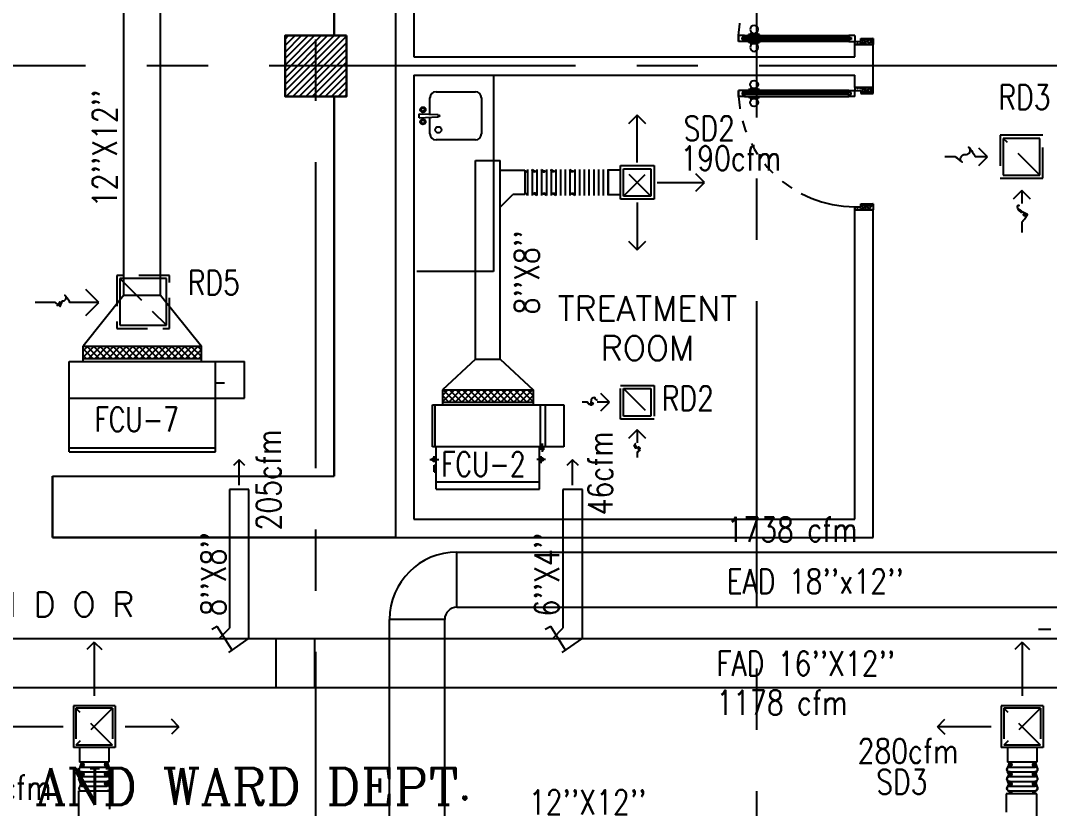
# Model space of a CAD drawing. Extents: x 417866029 to 417866302, y 43498045 to 43498122.
# Drawn here: x 417866078.63 to 417866087.03, y 43498089.73 to 43498096.16 of the extents above; entities that cross this region are included whole.
import ezdxf
from ezdxf.enums import TextEntityAlignment as Align

# ---------------------------------------------------------------- set-up
doc = ezdxf.new("R2010")
doc.units = 0
doc.header["$MEASUREMENT"] = 0
doc.linetypes.add('CENTERX2', pattern=[4, 2.5, -0.5, 0.5, -0.5])
doc.linetypes.add('HIDDEN', pattern=[0.375, 0.25, -0.125])
doc.layers.get('0').update_dxf_attribs({"linetype": 'CONTINUOUS'})
for name, color, linetype in [('AXES', 11, 'CENTERX2'), ('COL', 7, 'CONTINUOUS'), ('COUNTER', 9, 'CONTINUOUS'), ('DOOR', 9, 'CONTINUOUS'), ('DUCT', 6, 'CONTINUOUS'), ('EXDUCT', 10, 'CONTINUOUS'), ('FCU', 6, 'CONTINUOUS'), ('HAT', 11, 'CONTINUOUS'), ('M-AC-FLEX', 7, 'CONTINUOUS'), ('M-EGU.', 2, 'CONTINUOUS'), ('M-TEXT', 2, 'CONTINUOUS'), ('ME-FIX', 9, 'CONTINUOUS'), ('RM-NAME', 9, 'CONTINUOUS'), ('WALL', 9, 'CONTINUOUS')]:
    doc.layers.add(name, color=color, linetype=linetype)
doc.styles.add('ROMANC', font='romanc', dxfattribs={"height": 0.1})
doc.styles.add('ROMANS', font='ROMANS.shx', dxfattribs={"width": 0.6})

# ---------------------------------------------------------------- blocks, each defined once
blk = doc.blocks.new('DOOR-10')
at = {"layer": 'DOOR', "color": 0, "linetype": 'ByBlock'}
for p, q in [((-25.7, 1100), (-75.7, 1100)), ((-75.7, 1100), (-25.7, 1100)), ((-75.7, 1050), (-75.7, 1100)), ((-25.7, 1050), (-25.7, 1100)), ((-75.7, 1017.6), (-82.9, 1017.6)), ((-82.9, 927.6), (-82.9, 1017.6)), ((-58.7, 1050), (-75.7, 1050)), ((-42.7, 1070), (-58.7, 1070)), ((-58.7, 1050), (-58.7, 1070)), ((-42.7, 1050), (-42.7, 1070)), ((-25.7, 1050), (-42.7, 1050)), ((-25.7, 1017.6), (-18.5, 1017.6)), ((-18.5, 927.6), (-18.5, 1017.6)), ((-82.9, 1005), (-91.9, 1005)), ((-91.9, 1005), (-91.9, 940.2)), ((-82.9, 940.2), (-91.9, 940.2)), ((-82.9, 1005), (-82.9, 940.2)), ((-75.7, 927.6), (-82.9, 927.6)), ((-25.7, 927.6), (-18.5, 927.6)), ((-18.5, 1005), (-9.5, 1005)), ((-18.5, 1005), (-18.5, 940.2)), ((-18.5, 940.2), (-9.5, 940.2)), ((-9.5, 1005), (-9.5, 940.2)), ((-75.7, 200), (-58.7, 200)), ((-75.7, 150), (-75.7, 200)), ((-58.7, 200), (-58.7, 180)), ((-58.7, 180), (-42.7, 180)), ((-42.7, 200), (-25.7, 200)), ((-42.7, 180), (-42.7, 200)), ((-25.7, 200), (-25.7, 150)), ((-1000.7, 0), (-1000.7, 150)), ((-1000.7, 150), (-975.7, 150)), ((-1000.7, 150), (-1000.7, 0)), ((-975.7, 150), (-975.7, 100)), ((-975.7, 100), (-950.7, 100)), ((-950.7, 100), (-950.7, 0)), ((-75.7, 150), (-25.7, 150)), ((-50.7, 100), (-50.7, 0)), ((-25.7, 100), (-50.7, 100)), ((-0.7, 150), (-25.7, 150)), ((-25.7, 150), (-25.7, 100)), ((-950.7, 0), (-1000.7, 0)), ((-50.7, 0), (-0.7, 0))]:
    blk.add_line(p, q, dxfattribs=at)
at = {"layer": 'DOOR', "linetype": 'ByBlock'}
for p, q in [((-75.7, 1050), (-75.7, 200)), ((-58.7, 200), (-58.7, 1050)), ((-42.7, 200), (-42.7, 1050)), ((-25.7, 200), (-25.7, 1050))]:
    blk.add_line(p, q, dxfattribs=at)
at = {"layer": 'DOOR', "color": 9, "linetype": 'ByBlock'}
for p, q in [((-950.7, 0), (-1000.7, 113.7)), ((-950.7, 0), (-964.1, 100)), ((-50.7, 0), (-0.7, 113.7)), ((-50.7, 0), (-37.3, 100)), ((-0.7, 0), (-0.7, 150)), ((-950.7, 0), (-1000.7, 40.1)), ((-50.7, 0), (-0.7, 40.1))]:
    blk.add_line(p, q, dxfattribs=at)
at = {"layer": 'DOOR', "color": 0, "linetype": 'ByBlock'}
for centre in [(-124.2, 972.6), (22.8, 972.6)]:
    blk.add_circle(centre, 32.4, dxfattribs=at)
at = {"layer": 'DOOR', "linetype": 'HIDDEN', "ltscale": 0.5}
blk.add_arc((-23.4, 149.1), 952.3, 93.14816, 179.94816, dxfattribs=at)
at = {"layer": 'DOOR', "color": 9, "linetype": 'ByBlock'}
for centre, radius, start, end in [((-950.7, 0), 154.4, 103.71423, 108.89471), ((-950.7, 0), 134.4, 100.71998, 111.84015), ((-950.7, 0), 94.4, 90, 121.98181), ((-50.7, 0), 94.4, 58.01819, 90), ((-50.7, 0), 134.4, 68.15985, 79.28002), ((-50.7, 0), 114.4, 64.08384, 77.37743), ((-50.7, 0), 154.4, 71.10529, 76.28577), ((-950.7, 0), 74.4, 90, 132.22357), ((-950.7, 0), 54.4, 90, 156.79262), ((-950.7, 0), 34.4, 90, 180), ((-950.7, 0), 14.4, 90, 180), ((-50.7, 0), 74.4, 47.77643, 90), ((-50.7, 0), 54.4, 23.20738, 90), ((-50.7, 0), 34.4, 0, 90), ((-50.7, 0), 14.4, 0, 90)]:
    blk.add_arc(centre, radius, start, end, dxfattribs=at)
blk = doc.blocks.new('*X39')
at = {"color": 0}
for p, q in [((-750.2, 2537.8), (-672.3, 2615.8)), ((-750.2, 2590.8), (-725.3, 2615.8)), ((-659.6, 2515.8), (-750.2, 2606.4)), ((-719.2, 2515.8), (-619.2, 2615.8)), ((-606.6, 2515.8), (-706.6, 2615.8)), ((-666.2, 2515.8), (-566.2, 2615.8)), ((-553.6, 2515.8), (-653.6, 2615.8)), ((-613.2, 2515.8), (-513.2, 2615.8)), ((-500.5, 2515.8), (-600.5, 2615.8)), ((-560.1, 2515.8), (-460.1, 2615.8)), ((-447.5, 2515.8), (-547.5, 2615.8)), ((-507.1, 2515.8), (-407.1, 2615.8)), ((-394.5, 2515.8), (-494.5, 2615.8)), ((-454.1, 2515.8), (-354.1, 2615.8)), ((-341.4, 2515.8), (-441.4, 2615.8)), ((-401, 2515.8), (-301, 2615.8)), ((-288.4, 2515.8), (-388.4, 2615.8)), ((-348, 2515.8), (-248, 2615.8)), ((-235.4, 2515.8), (-335.4, 2615.8)), ((-295, 2515.8), (-195, 2615.8)), ((-182.3, 2515.8), (-282.3, 2615.8)), ((-241.9, 2515.8), (-141.9, 2615.8)), ((-129.3, 2515.8), (-229.3, 2615.8)), ((-188.9, 2515.8), (-88.9, 2615.8)), ((-76.3, 2515.8), (-176.3, 2615.8)), ((-135.9, 2515.8), (-35.9, 2615.8)), ((-23.2, 2515.8), (-123.2, 2615.8)), ((-82.8, 2515.8), (17.2, 2615.8)), ((29.8, 2515.8), (-70.2, 2615.8)), ((-29.8, 2515.8), (70.2, 2615.8)), ((82.8, 2515.8), (-17.2, 2615.8)), ((23.2, 2515.8), (123.2, 2615.8)), ((135.9, 2515.8), (35.9, 2615.8)), ((76.3, 2515.8), (176.3, 2615.8)), ((188.9, 2515.8), (88.9, 2615.8)), ((214.8, 2543), (141.9, 2615.8)), ((214.8, 2596), (195, 2615.8)), ((-712.7, 2515.8), (-750.2, 2553.4)), ((129.3, 2515.8), (214.8, 2601.2)), ((182.3, 2515.8), (214.8, 2548.2))]:
    blk.add_line(p, q, dxfattribs=at)
blk = doc.blocks.new('WAP16')
at = {"color": 6}
for p, q in [((-597, 0), (-597, -737)), ((-597, 0), (597, 0)), ((597, 0), (597, -737)), ((-597, -437), (597, -437)), ((-597, -737), (597, -737))]:
    blk.add_line(p, q, dxfattribs=at)
at = {"color": 3}
for p, q in [((-597, -32), (597, -32)), ((597, -437), (835, -437)), ((835, -437), (835, -737)), ((597, -562), (670.3, -562)), ((-482.5, -737), (-482.5, -862)), ((482.5, -737), (482.5, -862)), ((597, -737), (835, -737)), ((-482.5, -762), (482.5, -762)), ((-482.5, -862), (482.5, -862))]:
    blk.add_line(p, q, dxfattribs=at)
at = {"color": 11}
blk.add_blockref('*X39', (267.7, -3377.8), dxfattribs=at)
blk = doc.blocks.new('*X37')
at = {"color": 0}
for p, q in [((16890.5, -2466.6), (16943.5, -2413.6)), ((16890.5, -2519.6), (16990.5, -2419.6)), ((16990.5, -2512.5), (16891.6, -2413.6)), ((16990.5, -2459.4), (16944.6, -2413.6)), ((16990.5, -2565.5), (16890.5, -2465.5)), ((16890.5, -2572.6), (16990.5, -2472.6)), ((16990.5, -2618.5), (16890.5, -2518.5)), ((16890.5, -2625.7), (16990.5, -2525.7)), ((16990.5, -2671.6), (16890.5, -2571.6)), ((16890.5, -2678.7), (16990.5, -2578.7)), ((16990.5, -2724.6), (16890.5, -2624.6)), ((16890.5, -2731.7), (16990.5, -2631.7)), ((16990.5, -2777.6), (16890.5, -2677.6)), ((16890.5, -2784.8), (16990.5, -2684.8)), ((16990.5, -2830.7), (16890.5, -2730.7)), ((16890.5, -2837.8), (16990.5, -2737.8)), ((16990.5, -2883.7), (16890.5, -2783.7)), ((16890.5, -2890.8), (16990.5, -2790.8)), ((16990.5, -2936.7), (16890.5, -2836.7)), ((16890.5, -2943.9), (16990.5, -2843.9)), ((16990.5, -2989.8), (16890.5, -2889.8)), ((16890.5, -2996.9), (16990.5, -2896.9)), ((16990.5, -3042.8), (16890.5, -2942.8)), ((16890.5, -3049.9), (16990.5, -2949.9)), ((16990.5, -3095.8), (16890.5, -2995.8)), ((16890.5, -3103), (16990.5, -3003)), ((16990.5, -3148.9), (16890.5, -3048.9)), ((16943.5, -3154.9), (16890.5, -3101.9)), ((16891.5, -3154.9), (16990.5, -3056)), ((16944.6, -3154.9), (16990.5, -3109))]:
    blk.add_line(p, q, dxfattribs=at)
blk = doc.blocks.new('RM1')
at = {"layer": 'RM-NAME', "style": 'ROMANS'}
for tag, p in [('ROOMNAME1', (0, 323.8)), ('ROOMNAME2', (0, 0))]:
    blk.add_attdef(tag, text='', height=200, dxfattribs=at).set_placement(p, align=Align.MIDDLE)
blk = doc.blocks.new('*X88')
at = {"color": 0}
for p, q in [((238728.6, 162732.3), (239186, 163189.7)), ((238728.6, 162785.3), (239133, 163189.7)), ((238728.6, 162838.3), (239080, 163189.7)), ((238728.6, 162891.4), (239026.9, 163189.7)), ((238728.6, 162944.4), (238973.9, 163189.7)), ((238728.6, 162997.4), (238920.9, 163189.7)), ((238728.6, 163050.5), (238867.8, 163189.7)), ((238728.6, 163103.5), (238814.8, 163189.7)), ((238728.6, 163156.5), (238761.8, 163189.7)), ((238739.1, 162689.7), (239228.6, 163179.2)), ((238792.1, 162689.7), (239228.6, 163126.2)), ((238845.1, 162689.7), (239228.6, 163073.2)), ((238898.2, 162689.7), (239228.6, 163020.1)), ((238951.2, 162689.7), (239228.6, 162967.1)), ((239004.2, 162689.7), (239228.6, 162914.1)), ((239057.3, 162689.7), (239228.6, 162861)), ((239110.3, 162689.7), (239228.6, 162808)), ((239163.3, 162689.7), (239228.6, 162755)), ((239216.4, 162689.7), (239228.6, 162701.9))]:
    blk.add_line(p, q, dxfattribs=at)
blk = doc.blocks.new('COL50')
at = {"layer": 'COL'}
blk.add_lwpolyline([(-250, 250), (-250, -250), (250, -250), (250, 250)], close=True, dxfattribs=at)

msp = doc.modelspace()

# ---------------------------------------------------------------- linework, layer by layer
at = {"layer": 'AXES'}
for p, q in [((417866081.0435, 43498044.5064), (417866081.0435, 43498121.7771)), ((417866084.6435, 43498051.3707), (417866084.6435, 43498110.1907)), ((417866103.1626, 43498095.7907), (417866053.1535, 43498095.7907))]:
    msp.add_line(p, q, dxfattribs=at)
at = {"layer": 'COUNTER'}
for p, q in [((417866081.6935, 43498099.6407), (417866081.6935, 43498091.9407)), ((417866081.1935, 43498099.1407), (417866081.1935, 43498096.0407)), ((417866081.1935, 43498095.5407), (417866081.1935, 43498092.4407)), ((417866081.1935, 43498095.5407), (417866081.1935, 43498092.4407)), ((417866078.8935, 43498092.4407), (417866081.1935, 43498092.4407)), ((417866078.8935, 43498092.4407), (417866078.8935, 43498091.9407)), ((417866078.8935, 43498091.9407), (417866081.6935, 43498091.9407))]:
    msp.add_line(p, q, dxfattribs=at)
at = {"layer": 'COUNTER', "linetype": 'ByBlock'}
for p, q in [((417866081.6935, 43498099.6407), (417866081.6935, 43498091.9407)), ((417866081.6935, 43498099.6407), (417866081.6935, 43498091.9407)), ((417866081.1935, 43498096.0407), (417866081.1935, 43498099.1407)), ((417866081.1935, 43498096.0407), (417866081.1935, 43498099.1407)), ((417866081.1935, 43498096.0407), (417866081.2935, 43498096.0407)), ((417866081.1935, 43498096.0407), (417866081.2935, 43498096.0407)), ((417866081.2935, 43498096.0407), (417866081.2935, 43498095.5407)), ((417866081.2935, 43498096.0407), (417866081.2935, 43498095.5407)), ((417866081.2935, 43498095.5407), (417866081.1935, 43498095.5407)), ((417866081.1935, 43498092.4407), (417866081.1935, 43498095.5407)), ((417866081.2935, 43498095.5407), (417866081.1935, 43498095.5407)), ((417866078.8935, 43498091.9407), (417866078.8935, 43498092.4407)), ((417866078.8935, 43498092.4407), (417866081.1935, 43498092.4407)), ((417866078.8935, 43498091.9407), (417866078.8935, 43498092.4407)), ((417866078.8935, 43498092.4407), (417866081.1935, 43498092.4407)), ((417866081.6935, 43498091.9407), (417866078.8935, 43498091.9407)), ((417866081.6935, 43498091.9407), (417866078.8935, 43498091.9407))]:
    msp.add_line(p, q, dxfattribs=at)
at = {"layer": 'DUCT', "linetype": 'ByBlock'}
for p, q in [((417866079.4761, 43498093.9194), (417866079.4761, 43498096.4971)), ((417866079.7761, 43498093.9194), (417866079.7761, 43498096.4971)), ((417866082.3465, 43498093.3962), (417866082.3465, 43498095.0192)), ((417866082.3465, 43498095.0192), (417866082.4917, 43498095.0192)), ((417866082.4917, 43498095.0192), (417866082.5465, 43498095.0192)), ((417866082.5465, 43498093.3962), (417866082.5465, 43498095.0192)), ((417866079.4761, 43498093.9194), (417866079.1436, 43498093.5033)), ((417866079.4761, 43498093.9194), (417866079.7761, 43498093.9194)), ((417866079.7761, 43498093.9194), (417866080.1086, 43498093.5033)), ((417866082.3465, 43498093.3962), (417866082.0758, 43498093.1462)), ((417866082.3465, 43498093.3962), (417866082.5465, 43498093.3962)), ((417866082.5465, 43498093.3962), (417866082.8172, 43498093.1462)), ((417866083.0595, 43498092.3336), (417866083.0595, 43498091.1991)), ((417866083.2195, 43498092.3336), (417866083.0595, 43498092.3336)), ((417866083.2195, 43498091.1191), (417866083.2195, 43498092.3336)), ((417866082.9609, 43498091.2136), (417866082.9157, 43498091.1905)), ((417866083.081, 43498091.0221), (417866082.9609, 43498091.2136)), ((417866082.9609, 43498091.2136), (417866082.9609, 43498091.2136)), ((417866082.9795, 43498091.1191), (417866083.0595, 43498091.1991)), ((417866071.5402, 43498091.1154), (417866087.2804, 43498091.1154)), ((417866080.7182, 43498090.7154), (417866080.7182, 43498091.1154)), ((417866081.0342, 43498090.7154), (417866081.0342, 43498091.1154)), ((417866083.2195, 43498091.1191), (417866083.0516, 43498091.0015)), ((417866071.4354, 43498090.7154), (417866087.1804, 43498090.7154))]:
    msp.add_line(p, q, dxfattribs=at)
at = {"layer": 'DUCT'}
for p, q in [((417866082.5501, 43498094.941), (417866082.7501, 43498094.941)), ((417866082.7501, 43498094.941), (417866082.7501, 43498094.741)), ((417866082.5501, 43498094.641), (417866082.6501, 43498094.741)), ((417866082.7501, 43498094.741), (417866082.6501, 43498094.741)), ((417866080.337, 43498092.3336), (417866080.337, 43498091.1991)), ((417866080.497, 43498092.3336), (417866080.337, 43498092.3336)), ((417866080.497, 43498091.1191), (417866080.497, 43498092.3336)), ((417866080.2383, 43498091.2136), (417866080.1932, 43498091.1905)), ((417866080.3585, 43498091.0221), (417866080.2383, 43498091.2136)), ((417866080.2383, 43498091.2136), (417866080.2383, 43498091.2136)), ((417866080.257, 43498091.1191), (417866080.337, 43498091.1991)), ((417866080.497, 43498091.1191), (417866080.329, 43498091.0015)), ((417866079.1092, 43498089.5716), (417866079.1092, 43498089.8716)), ((417866079.1092, 43498089.8716), (417866079.3592, 43498089.8716)), ((417866079.3592, 43498089.8716), (417866079.3592, 43498089.7216)), ((417866086.6788, 43498089.849), (417866086.6788, 43498089.699)), ((417866086.9288, 43498089.849), (417866086.6788, 43498089.849)), ((417866086.9288, 43498089.549), (417866086.9288, 43498089.849))]:
    msp.add_line(p, q, dxfattribs=at)
at = {"layer": 'DUCT', "color": 2, "linetype": 'ByBlock'}
msp.add_line((417866087.0432, 43498091.1899), (417866086.9428, 43498091.1899), dxfattribs=at)
at = {"layer": 'EXDUCT', "linetype": 'ByBlock'}
for p, q in [((417866082.1953, 43498091.8221), (417866088.5279, 43498091.8221)), ((417866082.1953, 43498091.3721), (417866082.1953, 43498091.8221)), ((417866082.1953, 43498091.3721), (417866088.6529, 43498091.3721)), ((417866081.6453, 43498086.1829), (417866081.6453, 43498091.2721)), ((417866082.0953, 43498091.2721), (417866081.6453, 43498091.2721)), ((417866082.0953, 43498086.1829), (417866082.0953, 43498091.2721))]:
    msp.add_line(p, q, dxfattribs=at)
for radius in [0.55, 0.1]:
    msp.add_arc((417866082.1953, 43498091.2721), radius, 90, 180, dxfattribs=at)
at = {"layer": 'FCU', "color": 3}
for p, q in [((417866082.0758, 43498093.1462), (417866082.8172, 43498093.1462)), ((417866082.0758, 43498093.1462), (417866082.0758, 43498093.0239)), ((417866082.8172, 43498093.1462), (417866082.8172, 43498093.0239)), ((417866082.0758, 43498093.0462), (417866082.8172, 43498093.0462)), ((417866082.0161, 43498092.681), (417866082.0161, 43498093.0239)), ((417866082.8769, 43498092.681), (417866082.8769, 43498093.0239)), ((417866082.9156, 43498093.0239), (417866083.068, 43498093.0239)), ((417866083.068, 43498093.0239), (417866083.068, 43498092.681)), ((417866082.8942, 43498092.6399), (417866082.8942, 43498092.7082)), ((417866082.8842, 43498092.656), (417866082.8842, 43498092.681)), ((417866082.9042, 43498092.656), (417866082.8842, 43498092.656)), ((417866082.9042, 43498092.656), (417866082.9042, 43498092.681)), ((417866083.068, 43498092.681), (417866082.9156, 43498092.681)), ((417866081.9743, 43498092.5771), (417866082.047, 43498092.5771)), ((417866081.9943, 43498092.5671), (417866081.9943, 43498092.5871)), ((417866081.9943, 43498092.5871), (417866082.0243, 43498092.5871)), ((417866081.9943, 43498092.5671), (417866082.0243, 43498092.5671)), ((417866082.0093, 43498092.5563), (417866082.0093, 43498092.604)), ((417866082.0093, 43498092.5315), (417866082.0243, 43498092.5315)), ((417866082.0093, 43498092.4766), (417866082.0093, 43498092.5315)), ((417866082.9187, 43498092.5771), (417866082.846, 43498092.5771)), ((417866082.8988, 43498092.5871), (417866082.8688, 43498092.5871)), ((417866082.8988, 43498092.5671), (417866082.8688, 43498092.5671)), ((417866082.8838, 43498092.5472), (417866082.8838, 43498092.604)), ((417866082.8988, 43498092.5671), (417866082.8988, 43498092.5871)), ((417866082.0093, 43498092.4766), (417866082.0243, 43498092.4766)), ((417866082.0243, 43498092.3953), (417866082.8688, 43498092.3953))]:
    msp.add_line(p, q, dxfattribs=at)
at = {"layer": 'FCU', "color": 6}
for p, q in [((417866081.9957, 43498092.681), (417866081.9957, 43498093.0239)), ((417866081.9957, 43498093.0239), (417866082.9156, 43498093.0239)), ((417866082.9156, 43498093.0239), (417866082.9156, 43498092.681)), ((417866082.9156, 43498092.681), (417866081.9957, 43498092.681)), ((417866082.0243, 43498092.335), (417866082.0243, 43498092.681)), ((417866082.8688, 43498092.335), (417866082.8688, 43498092.681)), ((417866082.0243, 43498092.335), (417866082.8688, 43498092.335))]:
    msp.add_line(p, q, dxfattribs=at)
at = {"layer": 'M-AC-FLEX', "color": 11}
for p, q in [((417866082.7714, 43498094.9448), (417866082.7714, 43498094.7338)), ((417866082.7714, 43498094.9448), (417866082.7714, 43498094.7338)), ((417866082.809, 43498094.9448), (417866082.809, 43498094.7338)), ((417866082.809, 43498094.9448), (417866082.809, 43498094.7338)), ((417866082.848, 43498094.9448), (417866082.848, 43498094.7338)), ((417866082.848, 43498094.9448), (417866082.848, 43498094.7338)), ((417866082.848, 43498094.9448), (417866082.848, 43498094.7338)), ((417866082.8863, 43498094.9448), (417866082.8863, 43498094.7338)), ((417866082.8863, 43498094.9448), (417866082.8863, 43498094.7338)), ((417866082.8863, 43498094.9448), (417866082.8863, 43498094.7338)), ((417866082.9253, 43498094.9448), (417866082.9253, 43498094.7338)), ((417866082.9253, 43498094.9448), (417866082.9253, 43498094.7338)), ((417866082.9629, 43498094.9448), (417866082.9629, 43498094.7338)), ((417866082.9629, 43498094.9448), (417866082.9629, 43498094.7338)), ((417866083.0019, 43498094.9448), (417866083.0019, 43498094.7338)), ((417866083.0019, 43498094.9448), (417866083.0019, 43498094.7338)), ((417866083.0402, 43498094.9448), (417866083.0402, 43498094.7338)), ((417866083.0402, 43498094.9448), (417866083.0402, 43498094.7338)), ((417866083.0792, 43498094.9448), (417866083.0792, 43498094.7338)), ((417866083.0792, 43498094.9448), (417866083.0792, 43498094.7338)), ((417866083.1176, 43498094.9448), (417866083.1176, 43498094.7338)), ((417866083.1176, 43498094.9448), (417866083.1176, 43498094.7338)), ((417866083.1566, 43498094.9448), (417866083.1566, 43498094.7338)), ((417866083.1566, 43498094.9448), (417866083.1566, 43498094.7338)), ((417866083.1949, 43498094.9448), (417866083.1949, 43498094.7338)), ((417866083.2339, 43498094.9448), (417866083.2339, 43498094.7338)), ((417866083.2729, 43498094.9448), (417866083.2729, 43498094.7338)), ((417866083.3119, 43498094.9448), (417866083.3119, 43498094.7338)), ((417866083.3509, 43498094.9448), (417866083.3509, 43498094.7338)), ((417866083.3899, 43498094.9448), (417866083.3899, 43498094.7338)), ((417866083.4289, 43498094.9448), (417866083.4289, 43498094.7338)), ((417866079.1287, 43498090.0666), (417866079.3397, 43498090.0666)), ((417866079.1287, 43498090.0276), (417866079.3397, 43498090.0276)), ((417866086.7042, 43498090.0666), (417866086.9152, 43498090.0666)), ((417866086.7042, 43498090.0276), (417866086.9152, 43498090.0276)), ((417866079.1287, 43498089.9886), (417866079.3397, 43498089.9886)), ((417866079.1287, 43498089.9496), (417866079.3397, 43498089.9496)), ((417866086.7042, 43498089.9886), (417866086.9152, 43498089.9886)), ((417866086.7042, 43498089.9496), (417866086.9152, 43498089.9496)), ((417866079.1287, 43498089.9106), (417866079.3397, 43498089.9106)), ((417866079.1287, 43498089.8716), (417866079.3397, 43498089.8716)), ((417866086.7042, 43498089.9106), (417866086.9152, 43498089.9106)), ((417866086.7042, 43498089.8716), (417866086.9152, 43498089.8716))]:
    msp.add_line(p, q, dxfattribs=at)
at = {"layer": 'M-AC-FLEX'}
for points in [[(417866082.7707, 43498094.9448, -1.017916), (417866082.809, 43498094.9448)], [(417866082.8097, 43498094.9448, 1.017916), (417866082.7714, 43498094.9448)], [(417866082.8248, 43498094.9257, 0.471589), (417866082.848, 43498094.9448, -1.018005), (417866082.8863, 43498094.9448)], [(417866082.9095, 43498094.9257, -0.471589), (417866082.8863, 43498094.9448, 1.018005), (417866082.848, 43498094.9448)], [(417866082.9246, 43498094.9448, -1.017916), (417866082.9629, 43498094.9448)], [(417866082.9636, 43498094.9448, 1.017916), (417866082.9253, 43498094.9448)], [(417866083.0792, 43498094.9448, -1), (417866083.0402, 43498094.9448, 1.018005), (417866083.0019, 43498094.9448)], [(417866083.0402, 43498094.9448, 1), (417866083.0792, 43498094.9448, -1.018005), (417866083.1176, 43498094.9448)], [(417866083.3119, 43498094.9448, -1), (417866083.2729, 43498094.9448, 1), (417866083.2339, 43498094.9448, -1), (417866083.1949, 43498094.9448, 1.018005), (417866083.1566, 43498094.9448)], [(417866083.2729, 43498094.9448, 1), (417866083.3119, 43498094.9448, -1), (417866083.3509, 43498094.9448)], [(417866083.3509, 43498094.9448, 1), (417866083.3119, 43498094.9448)], [(417866083.3899, 43498094.9448, -1), (417866083.3509, 43498094.9448, 1), (417866083.3119, 43498094.9448)], [(417866083.3119, 43498094.9448, -1), (417866083.3509, 43498094.9448)], [(417866083.3899, 43498094.9448, -1), (417866083.4289, 43498094.9448)], [(417866083.4289, 43498094.9448, 1), (417866083.3899, 43498094.9448)], [(417866083.4297, 43498094.9393, -0.071564), (417866083.4289, 43498094.9448, 1), (417866083.3899, 43498094.9448)], [(417866083.4289, 43498094.9448, 0.071564), (417866083.4297, 43498094.9393, 0.071564)], [(417866082.7707, 43498094.7331, 1.000002), (417866082.809, 43498094.7338)], [(417866082.8097, 43498094.7331, -1.000002), (417866082.7714, 43498094.7338)], [(417866082.8248, 43498094.753, -0.471589), (417866082.848, 43498094.7338, 1.018005), (417866082.8863, 43498094.7338)], [(417866082.9095, 43498094.753, 0.471589), (417866082.8863, 43498094.7338, -1.018005), (417866082.848, 43498094.7338)], [(417866082.9246, 43498094.7331, 1.000002), (417866082.9629, 43498094.7338)], [(417866082.9636, 43498094.7331, -1.000002), (417866082.9253, 43498094.7338)], [(417866083.0792, 43498094.7338, 1), (417866083.0402, 43498094.7338, -1.018005), (417866083.0019, 43498094.7338)], [(417866083.0402, 43498094.7338, -1), (417866083.0792, 43498094.7338, 1.018005), (417866083.1176, 43498094.7338)], [(417866083.3119, 43498094.7338, 1), (417866083.2729, 43498094.7338, -1), (417866083.2339, 43498094.7338, 1), (417866083.1949, 43498094.7338, -1.018005), (417866083.1566, 43498094.7338)], [(417866083.2729, 43498094.7338, -1), (417866083.3119, 43498094.7338, 1), (417866083.3509, 43498094.7338)], [(417866083.3899, 43498094.7338, 1), (417866083.3509, 43498094.7338, -1), (417866083.3119, 43498094.7338)], [(417866083.3509, 43498094.7338, -1.000001), (417866083.3119, 43498094.7338)], [(417866083.3119, 43498094.7338, 1.000001), (417866083.3509, 43498094.7338)], [(417866083.3899, 43498094.7338, 1.000001), (417866083.4289, 43498094.7338)], [(417866083.4289, 43498094.7338, -1.000001), (417866083.3899, 43498094.7338)], [(417866079.1287, 43498090.1056, -1), (417866079.1287, 43498090.0666, 1), (417866079.1287, 43498090.0276)], [(417866079.1287, 43498090.0666, 1), (417866079.1287, 43498090.1056, -0.000618), (417866079.1286, 43498090.1056, -0.000618)], [(417866079.3397, 43498090.0666, -0.998764), (417866079.3396, 43498090.1056, -0.998764)], [(417866079.3397, 43498090.1056, 1), (417866079.3397, 43498090.0666, -1), (417866079.3397, 43498090.0276)], [(417866086.7042, 43498090.1056, -1), (417866086.7042, 43498090.0666, 1), (417866086.7042, 43498090.0276)], [(417866086.7042, 43498090.0666, 1), (417866086.7042, 43498090.1056, -0.000618), (417866086.7042, 43498090.1056, -0.000618)], [(417866086.9152, 43498090.0666, -0.998764), (417866086.9152, 43498090.1056, -0.998764)], [(417866086.9152, 43498090.1056, 1), (417866086.9152, 43498090.0666, -1), (417866086.9152, 43498090.0276)], [(417866079.1287, 43498089.9886, 1), (417866079.1287, 43498090.0276, -1), (417866079.1287, 43498090.0666)], [(417866079.1287, 43498090.0276, -1), (417866079.1287, 43498089.9886, 1), (417866079.1287, 43498089.9496)], [(417866079.3397, 43498089.9886, -1), (417866079.3397, 43498090.0276, 1), (417866079.3397, 43498090.0666)], [(417866079.3397, 43498090.0276, 1), (417866079.3397, 43498089.9886, -1), (417866079.3397, 43498089.9496)], [(417866086.7042, 43498089.9886, 1), (417866086.7042, 43498090.0276, -1), (417866086.7042, 43498090.0666)], [(417866086.7042, 43498090.0276, -1), (417866086.7042, 43498089.9886, 1), (417866086.7042, 43498089.9496)], [(417866086.9152, 43498089.9886, -1), (417866086.9152, 43498090.0276, 1), (417866086.9152, 43498090.0666)], [(417866086.9152, 43498090.0276, 1), (417866086.9152, 43498089.9886, -1), (417866086.9152, 43498089.9496)], [(417866079.1287, 43498089.9106, 1), (417866079.1287, 43498089.9496, -1), (417866079.1287, 43498089.9886)], [(417866079.1287, 43498089.9496, -1), (417866079.1287, 43498089.9106, 1), (417866079.1287, 43498089.8716, -0.000618), (417866079.1287, 43498089.8716, -0.000618)], [(417866079.3397, 43498089.9106, -1), (417866079.3397, 43498089.9496, 1), (417866079.3397, 43498089.9886)], [(417866079.3397, 43498089.9496, 1), (417866079.3397, 43498089.9106, -1), (417866079.3397, 43498089.8716)], [(417866086.7042, 43498089.9106, 1), (417866086.7042, 43498089.9496, -1), (417866086.7042, 43498089.9886)], [(417866086.7042, 43498089.9496, -1), (417866086.7042, 43498089.9106, 1), (417866086.7042, 43498089.8716, -0.000618), (417866086.7043, 43498089.8716, -0.000618)], [(417866086.9152, 43498089.9106, -1), (417866086.9152, 43498089.9496, 1), (417866086.9152, 43498089.9886)], [(417866086.9152, 43498089.9496, 1), (417866086.9152, 43498089.9106, -1), (417866086.9152, 43498089.8716)], [(417866086.7235, 43498089.849, 0.461902), (417866086.7042, 43498089.8716, -1), (417866086.7042, 43498089.9106, 0.000618), (417866086.7043, 43498089.9106)], [(417866086.7042, 43498089.8716, -0.461902), (417866086.7235, 43498089.849, -0.461902)], [(417866086.896, 43498089.849, -0.461902), (417866086.9152, 43498089.8716, 1), (417866086.9152, 43498089.9106)], [(417866086.9152, 43498089.8716, 0.461902), (417866086.896, 43498089.849, 0.461902)]]:
    msp.add_lwpolyline(points, format="xyb", dxfattribs=at)
for centre, start, end in [((417866082.7519, 43498094.9448), 264.94348, 0), ((417866082.7519, 43498094.9448), 264.94348, 331.56864), ((417866082.8285, 43498094.9448), 180, 331.56864), ((417866082.8285, 43498094.9448), 208.43136, 0), ((417866082.9058, 43498094.9448), 180, 331.56864), ((417866082.9058, 43498094.9448), 208.43136, 0), ((417866082.9824, 43498094.9448), 180, 331.56864), ((417866082.9824, 43498094.9448), 208.43136, 0), ((417866083.1371, 43498094.9448), 180, 331.56864), ((417866083.1371, 43498094.9448), 208.43136, 0), ((417866082.7519, 43498094.7338), 359.98223, 95.05652), ((417866082.8285, 43498094.7338), 28.43137, 180.01777), ((417866082.8285, 43498094.7338), 28.43137, 180.01777), ((417866082.8285, 43498094.7338), 359.98223, 151.56863), ((417866082.8285, 43498094.7338), 359.98223, 151.56863), ((417866082.9058, 43498094.7338), 28.43137, 180.01777), ((417866082.9058, 43498094.7338), 28.43137, 180.01777), ((417866082.9058, 43498094.7338), 359.98223, 151.56863), ((417866082.9058, 43498094.7338), 359.98223, 151.56863), ((417866082.9824, 43498094.7338), 28.43137, 180.01777), ((417866082.9824, 43498094.7338), 28.43137, 180.01777), ((417866082.9824, 43498094.7338), 359.98223, 151.56863), ((417866082.9824, 43498094.7338), 359.98223, 151.56863), ((417866083.1371, 43498094.7338), 28.43137, 180.01777), ((417866083.1371, 43498094.7338), 28.43137, 180.01777), ((417866083.1371, 43498094.7338), 359.98223, 151.56863), ((417866083.1371, 43498094.7338), 359.98223, 151.56863)]:
    msp.add_arc(centre, 0.0195, start, end, dxfattribs=at)
at = {"layer": 'M-EGU.'}
for p, q in [((417866083.6664, 43498095.3893), (417866083.5957, 43498095.3186)), ((417866083.6664, 43498095.0031), (417866083.6664, 43498095.3893)), ((417866083.7371, 43498095.3186), (417866083.6664, 43498095.3893)), ((417866086.6535, 43498095.1994), (417866086.6535, 43498094.8994)), ((417866086.9535, 43498095.1994), (417866086.6535, 43498095.1994)), ((417866086.9535, 43498094.8994), (417866086.9535, 43498095.1994)), ((417866086.2658, 43498095.0497), (417866086.1772, 43498095.0497)), ((417866086.5261, 43498095.0497), (417866086.4251, 43498095.0497)), ((417866086.5261, 43498095.0497), (417866086.4554, 43498095.1204)), ((417866086.4554, 43498094.979), (417866086.5261, 43498095.0497)), ((417866083.5289, 43498094.9768), (417866083.8039, 43498094.9768)), ((417866083.5289, 43498094.7018), (417866083.5289, 43498094.9768)), ((417866083.8039, 43498094.9768), (417866083.8039, 43498094.7018)), ((417866083.5289, 43498094.9393), (417866083.4289, 43498094.9393)), ((417866083.4289, 43498094.7393), (417866083.4289, 43498094.9393)), ((417866084.2164, 43498094.8393), (417866084.1457, 43498094.91)), ((417866086.6535, 43498094.8994), (417866086.9535, 43498094.8994)), ((417866083.8302, 43498094.8393), (417866084.2164, 43498094.8393)), ((417866084.1457, 43498094.7686), (417866084.2164, 43498094.8393)), ((417866083.5289, 43498094.7393), (417866083.4289, 43498094.7393)), ((417866086.8067, 43498094.7735), (417866086.736, 43498094.7028)), ((417866086.8067, 43498094.7735), (417866086.8067, 43498094.6666)), ((417866086.8774, 43498094.7028), (417866086.8067, 43498094.7735)), ((417866083.8039, 43498094.7018), (417866083.5289, 43498094.7018)), ((417866083.6664, 43498094.6755), (417866083.6664, 43498094.2893)), ((417866086.8067, 43498094.5163), (417866086.8067, 43498094.4304)), ((417866083.5957, 43498094.36), (417866083.6664, 43498094.2893)), ((417866083.6664, 43498094.2893), (417866083.7371, 43498094.36)), ((417866079.4426, 43498094.054), (417866079.4426, 43498093.673)), ((417866079.8236, 43498094.054), (417866079.4426, 43498094.054)), ((417866079.8236, 43498093.673), (417866079.8236, 43498094.054)), ((417866079.2704, 43498093.8595), (417866079.1643, 43498093.9656)), ((417866078.9154, 43498093.8595), (417866078.7527, 43498093.8595)), ((417866079.2704, 43498093.8595), (417866079.0348, 43498093.8595)), ((417866079.1643, 43498093.7534), (417866079.2704, 43498093.8595)), ((417866079.4426, 43498093.673), (417866079.8236, 43498093.673)), ((417866083.5539, 43498093.1569), (417866083.7789, 43498093.1569)), ((417866083.5539, 43498092.9319), (417866083.5539, 43498093.1569)), ((417866083.7789, 43498093.1569), (417866083.7789, 43498092.9319)), ((417866083.2607, 43498093.0444), (417866083.2164, 43498093.0444)), ((417866083.4414, 43498093.0444), (417866083.3403, 43498093.0444)), ((417866083.4414, 43498093.0444), (417866083.3707, 43498093.1151)), ((417866083.3707, 43498092.9737), (417866083.4414, 43498093.0444)), ((417866083.7789, 43498092.9319), (417866083.5539, 43498092.9319)), ((417866083.6664, 43498092.8194), (417866083.5957, 43498092.7487)), ((417866083.7371, 43498092.7487), (417866083.6664, 43498092.8194)), ((417866083.6664, 43498092.8194), (417866083.6664, 43498092.7125)), ((417866083.6664, 43498092.6374), (417866083.6664, 43498092.5944)), ((417866080.417, 43498092.5757), (417866080.3699, 43498092.5286)), ((417866080.4642, 43498092.5286), (417866080.417, 43498092.5757)), ((417866080.417, 43498092.3683), (417866080.417, 43498092.5757)), ((417866083.1396, 43498092.5757), (417866083.0924, 43498092.5286)), ((417866083.1867, 43498092.5286), (417866083.1396, 43498092.5757)), ((417866083.1396, 43498092.3683), (417866083.1396, 43498092.5757)), ((417866079.2337, 43498091.0872), (417866079.1726, 43498091.0261)), ((417866079.2337, 43498091.0872), (417866079.2337, 43498090.6484)), ((417866079.2337, 43498091.0872), (417866079.2948, 43498091.0261)), ((417866086.8092, 43498091.0872), (417866086.7481, 43498091.0261)), ((417866086.8092, 43498091.0872), (417866086.8092, 43498090.6484)), ((417866086.8092, 43498091.0872), (417866086.8703, 43498091.0261)), ((417866079.0633, 43498090.5664), (417866079.0633, 43498090.2256)), ((417866079.4041, 43498090.5664), (417866079.0633, 43498090.5664)), ((417866079.4041, 43498090.5664), (417866079.4041, 43498090.2256)), ((417866086.6388, 43498090.5664), (417866086.6388, 43498090.2256)), ((417866086.9796, 43498090.5664), (417866086.6388, 43498090.5664)), ((417866086.9796, 43498090.5664), (417866086.9796, 43498090.2256)), ((417866079.9249, 43498090.396), (417866079.8638, 43498090.4571)), ((417866086.118, 43498090.396), (417866086.1791, 43498090.4571)), ((417866078.9813, 43498090.396), (417866078.5425, 43498090.396)), ((417866079.9249, 43498090.396), (417866079.4861, 43498090.396)), ((417866079.9249, 43498090.396), (417866079.8638, 43498090.3349)), ((417866086.5568, 43498090.396), (417866086.118, 43498090.396)), ((417866086.118, 43498090.396), (417866086.1791, 43498090.3349)), ((417866079.4041, 43498090.2256), (417866079.0633, 43498090.2256)), ((417866079.1137, 43498090.2256), (417866079.1137, 43498090.1056)), ((417866079.3537, 43498090.2256), (417866079.3537, 43498090.1056)), ((417866086.9796, 43498090.2256), (417866086.6388, 43498090.2256)), ((417866086.6892, 43498090.2256), (417866086.6892, 43498090.1056)), ((417866086.9292, 43498090.2256), (417866086.9292, 43498090.1056)), ((417866079.3537, 43498090.1056), (417866079.1137, 43498090.1056)), ((417866086.9292, 43498090.1056), (417866086.6892, 43498090.1056))]:
    msp.add_line(p, q, dxfattribs=at)
at = {"layer": 'M-EGU.', "linetype": 'HIDDEN'}
for p, q in [((417866086.6285, 43498095.2244), (417866086.6285, 43498094.8744)), ((417866086.9785, 43498095.2244), (417866086.6285, 43498095.2244)), ((417866086.9785, 43498094.8744), (417866086.9785, 43498095.2244)), ((417866086.9535, 43498094.8994), (417866086.6535, 43498095.1994)), ((417866083.5539, 43498094.7268), (417866083.5539, 43498094.9518)), ((417866083.7789, 43498094.7268), (417866083.5539, 43498094.9518)), ((417866083.5539, 43498094.7268), (417866083.7789, 43498094.9518)), ((417866083.5539, 43498094.9518), (417866083.7789, 43498094.9518)), ((417866083.7789, 43498094.9518), (417866083.7789, 43498094.7268)), ((417866086.6285, 43498094.8744), (417866086.9785, 43498094.8744)), ((417866083.7789, 43498094.7268), (417866083.5539, 43498094.7268)), ((417866079.4176, 43498094.079), (417866079.4176, 43498093.648)), ((417866079.8486, 43498094.079), (417866079.4176, 43498094.079)), ((417866079.4426, 43498094.054), (417866079.8236, 43498093.673)), ((417866079.8486, 43498093.648), (417866079.8486, 43498094.079)), ((417866079.4176, 43498093.648), (417866079.8486, 43498093.648)), ((417866083.5289, 43498093.1819), (417866083.8039, 43498093.1819)), ((417866083.5289, 43498092.9069), (417866083.5289, 43498093.1819)), ((417866083.5539, 43498093.1569), (417866083.7789, 43498092.9319)), ((417866083.8039, 43498093.1819), (417866083.8039, 43498092.9069)), ((417866083.8039, 43498092.9069), (417866083.5289, 43498092.9069)), ((417866079.3841, 43498090.5464), (417866079.0833, 43498090.2456)), ((417866079.3841, 43498090.2456), (417866079.0833, 43498090.5464)), ((417866079.0833, 43498090.5464), (417866079.0833, 43498090.2456)), ((417866079.3841, 43498090.5464), (417866079.0833, 43498090.5464)), ((417866079.3841, 43498090.5464), (417866079.3841, 43498090.2456)), ((417866086.9596, 43498090.5464), (417866086.6588, 43498090.2456)), ((417866086.9596, 43498090.2456), (417866086.6588, 43498090.5464)), ((417866086.6588, 43498090.5464), (417866086.6588, 43498090.2456)), ((417866086.9596, 43498090.5464), (417866086.6588, 43498090.5464)), ((417866086.9596, 43498090.5464), (417866086.9596, 43498090.2456)), ((417866079.3841, 43498090.2456), (417866079.0833, 43498090.2456)), ((417866086.9596, 43498090.2456), (417866086.6588, 43498090.2456))]:
    msp.add_line(p, q, dxfattribs=at)
at = {"layer": 'M-EGU.'}
for points in [[(417866086.2658, 43498095.0497, -0.1324), (417866086.2881, 43498095.0176, -0.15664), (417866086.3189, 43498095.0049, -0.736612), (417866086.3442, 43498095.0678, 0.774232), (417866086.372, 43498095.1286, 0.203349), (417866086.4142, 43498095.1012, 0.193808), (417866086.4251, 43498095.0497)], [(417866086.8067, 43498094.5163, -0.187862), (417866086.8436, 43498094.5391, -0.202645), (417866086.8535, 43498094.5782, -0.616915), (417866086.8033, 43498094.5944, 0.668708), (417866086.7562, 43498094.6136, 0.194285), (417866086.7704, 43498094.6495, 0.186051), (417866086.8067, 43498094.6666)], [(417866078.9154, 43498093.8595, -0.1324), (417866078.9321, 43498093.8354, -0.15664), (417866078.9552, 43498093.8258, -0.736612), (417866078.9741, 43498093.8731, 0.774232), (417866078.995, 43498093.9187, 0.203349), (417866079.0266, 43498093.8981, 0.193808), (417866079.0348, 43498093.8595)], [(417866083.2607, 43498093.0444, 0.1324), (417866083.2718, 43498093.0283, 0.15664), (417866083.2872, 43498093.0219, 0.736612), (417866083.2999, 43498093.0534, -0.774232), (417866083.3138, 43498093.0838, -0.203349), (417866083.3348, 43498093.0701, -0.193808), (417866083.3403, 43498093.0444)], [(417866083.6664, 43498092.6374, 0.187862), (417866083.6848, 43498092.6487, 0.202645), (417866083.6898, 43498092.6683, 0.616915), (417866083.6647, 43498092.6764, -0.668708), (417866083.6411, 43498092.686, -0.194285), (417866083.6482, 43498092.7039, -0.186051), (417866083.6664, 43498092.7125)]]:
    msp.add_lwpolyline(points, format="xyb", dxfattribs=at)
at = {"layer": 'ME-FIX'}
for p, q in [((417866082.4935, 43498095.7137), (417866082.4935, 43498094.1135)), ((417866082.0242, 43498095.5803), (417866082.3452, 43498095.5803)), ((417866081.9743, 43498095.394), (417866081.9743, 43498095.5304)), ((417866082.3951, 43498095.5304), (417866082.3951, 43498095.2375)), ((417866081.8861, 43498095.4), (417866082.0414, 43498095.394)), ((417866081.8861, 43498095.368), (417866081.8861, 43498095.4)), ((417866081.8861, 43498095.368), (417866082.0414, 43498095.374)), ((417866081.9743, 43498095.2375), (417866081.9743, 43498095.374)), ((417866082.3452, 43498095.1876), (417866082.0242, 43498095.1876)), ((417866082.4935, 43498094.1135), (417866081.867, 43498094.1135))]:
    msp.add_line(p, q, dxfattribs=at)
for centre, radius in [((417866081.9172, 43498095.4337), 0.0217), ((417866081.9172, 43498095.4337), 0.014), ((417866081.9172, 43498095.3342), 0.0217), ((417866081.9172, 43498095.3342), 0.014), ((417866082.0437, 43498095.2695), 0.0255)]:
    msp.add_circle(centre, radius, dxfattribs=at)
for centre, radius, start, end in [((417866082.0242, 43498095.5304), 0.0499, 90, 180), ((417866082.3452, 43498095.5304), 0.0499, 0, 90), ((417866082.0414, 43498095.384), 0.00997, 270, 90), ((417866082.0242, 43498095.2375), 0.0499, 180, 270), ((417866082.3452, 43498095.2375), 0.0499, 270, 0)]:
    msp.add_arc(centre, radius, start, end, dxfattribs=at)
at = {"layer": 'WALL'}
for p, q in [((417866081.6935, 43498099.6407), (417866081.6935, 43498091.9407)), ((417866081.8435, 43498099.4907), (417866081.8435, 43498095.8657)), ((417866085.4435, 43498095.9657), (417866085.5935, 43498095.9657)), ((417866085.4435, 43498095.8657), (417866085.4435, 43498095.9657)), ((417866085.5935, 43498095.6157), (417866085.5935, 43498095.9657)), ((417866081.8435, 43498095.8657), (417866085.4435, 43498095.8657)), ((417866081.8435, 43498095.7157), (417866085.4435, 43498095.7157)), ((417866081.8435, 43498095.7157), (417866081.8435, 43498092.0907)), ((417866085.4435, 43498095.6157), (417866085.4435, 43498095.7157)), ((417866085.4435, 43498095.6157), (417866085.5935, 43498095.6157)), ((417866085.4435, 43498092.0907), (417866085.4435, 43498094.6157)), ((417866085.4435, 43498094.6157), (417866085.5935, 43498094.6157)), ((417866085.5935, 43498091.9407), (417866085.5935, 43498094.6157)), ((417866081.8435, 43498092.0907), (417866085.4435, 43498092.0907)), ((417866081.6935, 43498091.9407), (417866085.5935, 43498091.9407))]:
    msp.add_line(p, q, dxfattribs=at)
at = {"layer": 'WALL', "linetype": 'ByBlock', "ltscale": 0.3}
msp.add_lwpolyline([(417866081.2935, 43498096.0407), (417866080.7935, 43498096.0407), (417866080.7935, 43498095.5407), (417866081.2935, 43498095.5407)], close=True, dxfattribs=at)

# ---------------------------------------------------------------- block references
at = {"layer": 'COL', "xscale": -0.0009999871253967285, "yscale": 0.001000002026557922, "zscale": 0.001}
msp.add_blockref('COL50', (417866081.0435, 43498095.7907), dxfattribs=at)
at = {"layer": 'DOOR', "color": 0, "linetype": 'ByBlock', "ltscale": 0.3, "yscale": 0.001000002026557922, "zscale": 0.001, "rotation": 90}
for p, xscale in [((417866085.5935, 43498095.965), -0.001000002026557922), ((417866085.5935, 43498095.6164), 0.001000002026557922)]:
    msp.add_blockref('DOOR-10', p, dxfattribs=dict(at, xscale=xscale))
at = {"layer": 'FCU', "linetype": 'ByBlock', "xscale": -0.0009999871253967285, "yscale": 0.001000002026557922, "zscale": 0.001, "rotation": 180}
msp.add_blockref('WAP16', (417866079.6261, 43498092.6413), dxfattribs=at)
at = {"layer": 'FCU', "color": 11, "extrusion": (0, 0, -1), "xscale": 0.001000002026557922, "yscale": 0.001000002026557922, "zscale": -0.001, "rotation": 90}
msp.add_blockref('*X37', (-417866085.2308, 43498076.1557), dxfattribs=at)
at = {"layer": 'HAT', "xscale": 0.0009999871253967285, "yscale": 0.001000002026557922, "zscale": 0.001}
msp.add_blockref('*X88', (417865842.0649, 43497932.851), dxfattribs=at)
at = {"layer": 'RM-NAME'}
ref = msp.add_blockref('RM1', (417866083.7507, 43498093.487), dxfattribs=dict(at, xscale=0.0009999871253967285, yscale=0.001000002026557922, zscale=0.001))
ref.add_attrib('ROOMNAME2', 'ROOM', dxfattribs={"height": 0.2, "style": 'ROMANS'}).set_placement((417866083.7507, 43498093.487), align=Align.MIDDLE)
ref.add_attrib('ROOMNAME1', 'TREATMENT', dxfattribs={"height": 0.2, "style": 'ROMANS'}).set_placement((417866083.7507, 43498093.8108), align=Align.MIDDLE)
ref = msp.add_blockref('RM1', (417866078.4089, 43498091.3942), dxfattribs=dict(at, xscale=0.0009999871253967285, yscale=0.001000002026557922, zscale=0.001))
ref.add_attrib('ROOMNAME2', 'C O R R I D O R', dxfattribs={"height": 0.2, "style": 'ROMANS'}).set_placement((417866078.4089, 43498091.3942), align=Align.MIDDLE)

# ---------------------------------------------------------------- texts
at = {"layer": 'M-TEXT', "style": 'ROMANS'}
for s, width, p in [('RD3', 0.8, (417866086.6157, 43498095.4354)), ('SD2', 0.8, (417866084.0457, 43498095.1814)), ('190cfm', 0.8, (417866084.02, 43498094.9382)), ('RD5', 0.8, (417866079.998, 43498093.922)), ('RD2', 0.8, (417866083.8673, 43498092.9768)), ('FCU-7', 0.75, (417866079.2374, 43498092.8054)), ('FCU-2', 0.75, (417866082.0672, 43498092.4395)), ('1738 cfm', 0.8, (417866084.3967, 43498091.9057)), ("EAD 18''x12''", 0.8, (417866084.3967, 43498091.4828)), ("FAD 16''X12''", 0.8, (417866084.3132, 43498090.8116)), ('1178 cfm', 0.8, (417866084.3132, 43498090.4935)), ('280cfm', 0.8, (417866085.466, 43498090.0975)), ('SD3', 0.8, (417866085.6174, 43498089.8452)), ('280cfm', 0.8, (417866078.0625, 43498089.7989)), ("12''X12''", 0.8, (417866082.7819, 43498089.6796))]:
    msp.add_text(s, height=0.2, dxfattribs=dict(at, width=width)).set_placement(p)
at = {"layer": 'M-TEXT', "style": 'ROMANS', "width": 0.8}
for s, p in [("12''X12''", (417866079.4193, 43498094.6378)), ("8''X8''", (417866082.8654, 43498093.762)), ('205cfm', (417866080.7583, 43498091.9987)), ('46cfm', (417866083.4657, 43498092.1214)), ("8''X8''", (417866080.3068, 43498091.3007)), ("6''X4''", (417866083.0293, 43498091.2957))]:
    msp.add_text(s, height=0.2, rotation=90, dxfattribs=at).set_placement(p)
at = {"layer": 'RM-NAME', "style": 'ROMANC'}
msp.add_text('SURGERY AND WARD DEPT. ', height=0.3, dxfattribs=at).set_placement((417866079.5469, 43498089.9076), align=Align.MIDDLE)

doc.saveas('drawing.dxf')
